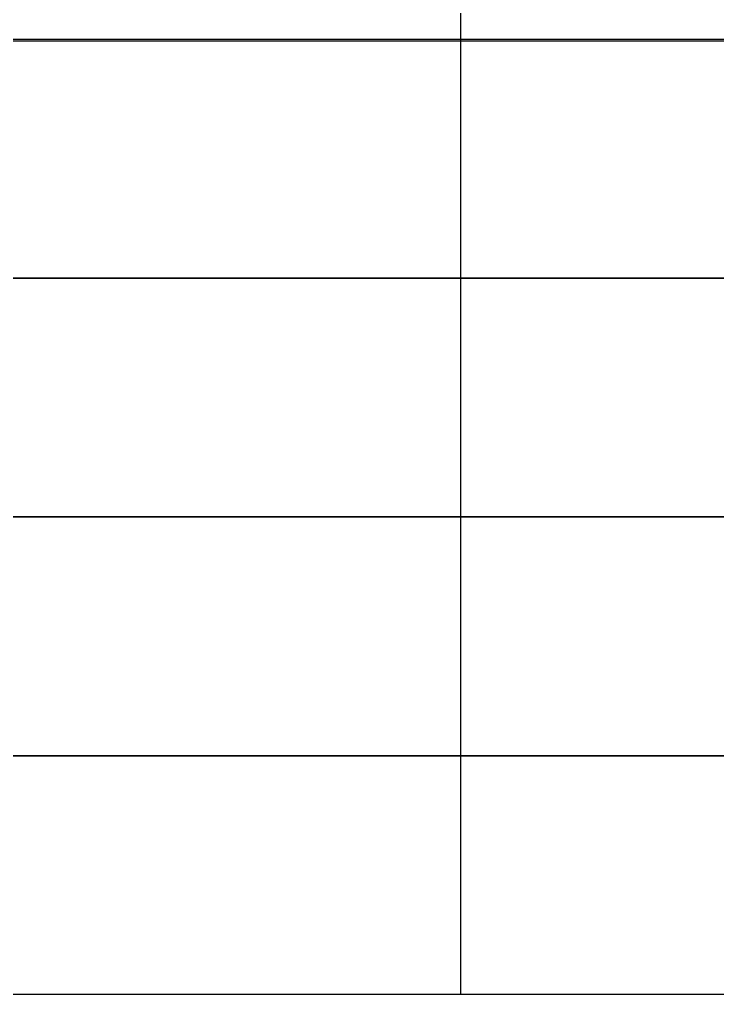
# Model space of a CAD drawing. Header units: metres. Extents: x 1097510 to 2158594, y 877039 to 1751652.
# Drawn here: x 1097817.06 to 1097826.33, y 877152.64 to 877165.58 of the extents above; entities that cross this region are included whole.
import ezdxf

# ---------------------------------------------------------------- set-up
doc = ezdxf.new("R2010")
doc.units = ezdxf.units.M
doc.layers.add('ROTULO', color=7, linetype='Continuous')

msp = doc.modelspace()

# ---------------------------------------------------------------- linework, layer by layer
at = {"layer": 'ROTULO', "color": 7, "flags": 128}
for points in [[(1097822.917, 877171.628), (1097822.917, 877158.975)], [(1097822.917, 877168.458), (1097822.917, 877155.806)], [(1097822.917, 877165.289), (1097822.917, 877152.636)]]:
    msp.add_lwpolyline(points, dxfattribs=at)
at = {"layer": 'ROTULO', "color": 7}
for points in [[(1097796.35, 877168.458), (1097837.322, 877168.458), (1097837.322, 877165.289), (1097796.35, 877165.289)], [(1097796.35, 877165.314), (1097837.322, 877165.314), (1097837.322, 877162.145), (1097796.35, 877162.145)], [(1097796.35, 877162.145), (1097837.322, 877162.145), (1097837.322, 877158.975), (1097796.35, 877158.975)], [(1097796.35, 877158.975), (1097837.322, 877158.975), (1097837.322, 877155.806), (1097796.35, 877155.806)], [(1097796.35, 877155.806), (1097837.322, 877155.806), (1097837.322, 877152.636), (1097796.35, 877152.636)]]:
    msp.add_lwpolyline(points, close=True, dxfattribs=at)

doc.saveas('drawing.dxf')
